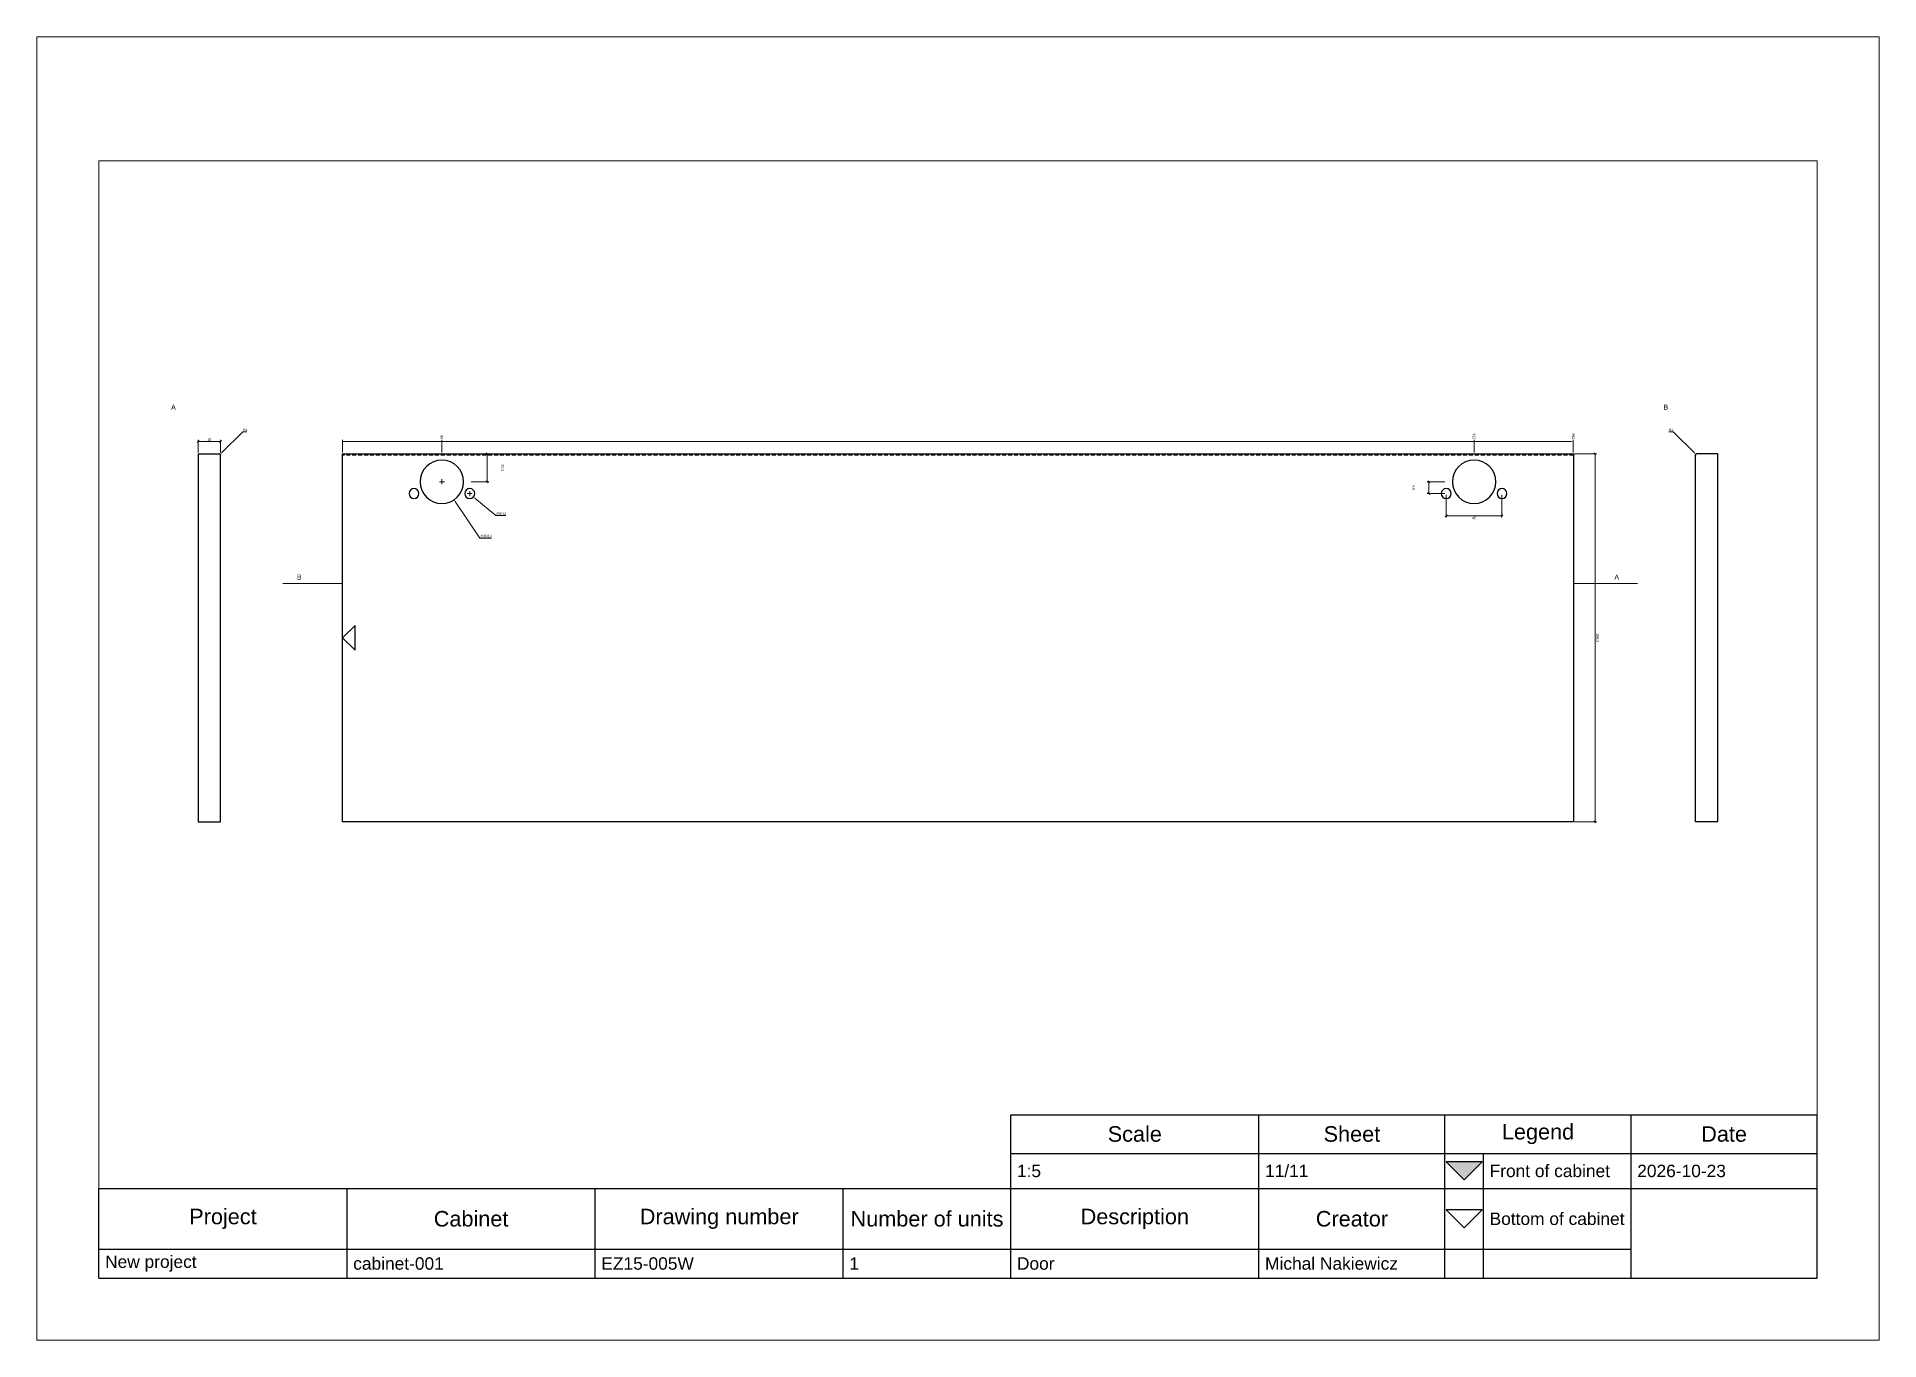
# Paper-space layout 'Door2' of a CAD drawing. Header units: millimetres. Extents: x -4 to 1481, y -4 to 1046.
import ezdxf

# ---------------------------------------------------------------- set-up
doc = ezdxf.new("R2010")
doc.units = ezdxf.units.MM
doc.linetypes.add('HIDDEN2', pattern=[4.7625, 3.175, -1.5875])
doc.layers.get('0').update_dxf_attribs({"true_color": 0xc2ced6})
for name, color, linetype, true_color in [('New project_cabinet-001_Door2_Machining group_View from above', 1, 'Continuous', 0xff0000), ('New project_cabinet-001_Door2_Machining group_View from left', 1, 'Continuous', 0xff0000), ('New project_cabinet-001_Door2_Machining group_View from right', 1, 'Continuous', 0xff0000), ('New project_cabinet-001_Door2_View from above', 1, 'Continuous', 0xff0000), ('New project_cabinet-001_Door2_View from right', 1, 'Continuous', 0xff0000)]:
    doc.layers.add(name, color=color, linetype=linetype, true_color=true_color)
doc.layers.add('TitleBlock', color=7, linetype='Continuous')
doc.styles.add('Blum_Dimension', font='arial.ttf', dxfattribs={"height": 2})
doc.styles.add('Blum_Titleblock_Header', font='arial.ttf', dxfattribs={"height": 2.5})
doc.styles.add('Blum_Titleblock_Value', font='arial.ttf', dxfattribs={"height": 2})
doc.styles.add('Blum_ViewInfo', font='arial.ttf', dxfattribs={"height": 4})
doc.dimstyles.new('Blum_Chain', dxfattribs={"dimtxt": 2, "dimasz": 2, "dimexe": 1.25, "dimexo": 1, "dimtad": 0, "dimjust": 4, "dimtih": 1, "dimtoh": 1, "dimtxsty": 'Blum_Dimension', "dimblk1": 'DOTSMALL', "dimsah": 1, "dimcen": 2, "dimadec": 0, "dimazin": 2, "dimtfac": 1, "dimtix": 1, "dimtmove": 0, "dimatfit": 3, "dimldrblk": 'OBLIQUE', "dimfxl": 0, "dimlwd": 5, "dimlwe": 5, "dimarcsym": 0})
doc.dimstyles.new('Blum_Default', dxfattribs={"dimtxt": 2, "dimasz": 1.5, "dimexe": 1.25, "dimexo": 1, "dimtad": 1, "dimtxsty": 'Blum_Dimension', "dimblk": 'OBLIQUE', "dimcen": 2, "dimadec": 0, "dimazin": 2, "dimtfac": 1, "dimtix": 1, "dimtmove": 0, "dimatfit": 3, "dimfxl": 0, "dimlwd": 5, "dimlwe": 5, "dimarcsym": 0})
doc.dimstyles.new('Blum_Default$3', dxfattribs={"dimtxt": 2, "dimasz": 1.5, "dimexe": 1.25, "dimexo": 1, "dimtad": 1, "dimtih": 1, "dimtoh": 1, "dimtxsty": 'Blum_Dimension', "dimsah": 1, "dimcen": 2, "dimadec": 0, "dimazin": 2, "dimtfac": 1, "dimtofl": 0, "dimtmove": 0, "dimatfit": 3, "dimfxl": 0, "dimlwd": 5, "dimlwe": 5, "dimarcsym": 0})
doc.dimstyles.new('Blum_Default$4', dxfattribs={"dimtxt": 2, "dimasz": 1.5, "dimexe": 1.25, "dimexo": 1, "dimtad": 1, "dimtih": 1, "dimtoh": 1, "dimtxsty": 'Blum_Dimension', "dimblk1": 'OBLIQUE', "dimsah": 1, "dimcen": 2, "dimadec": 0, "dimazin": 2, "dimtfac": 1, "dimtofl": 0, "dimtmove": 0, "dimatfit": 3, "dimfxl": 0, "dimlwd": 5, "dimlwe": 5, "dimarcsym": 0})
doc.dimstyles.new('Blum_ViewInfo', dxfattribs={"dimtxt": 4, "dimasz": 3, "dimexe": 1.25, "dimexo": 1, "dimtad": 1, "dimtxsty": 'Blum_ViewInfo', "dimblk": 'OBLIQUE', "dimcen": 0, "dimadec": 0, "dimazin": 2, "dimtfac": 1, "dimtofl": 0, "dimtmove": 0, "dimatfit": 2, "dimfxl": 0, "dimlwd": 20, "dimlwe": 20, "dimarcsym": 0})

# ---------------------------------------------------------------- blocks, each defined once
blk = doc.blocks.new('Blum_Trinagle_Outline')
blk.add_lwpolyline([(0, 0), (2, 2), (-2, 2)], close=True)
blk = doc.blocks.new('Blum_Trinagle_Filled')
h = blk.add_hatch(color=256)
h.dxf.hatch_style = 1
h.paths.add_polyline_path([(2, 2), (-2, 2), (0, 0)])
blk.add_lwpolyline([(0, 0), (2, 2), (-2, 2)], close=True)
blk = doc.blocks.new('*T533')
at = {"layer": 'TitleBlock', "color": 0, "linetype": 'ByBlock', "lineweight": -2, "transparency": 16777216}
for p, q in [((147, 26.32), (277, 26.32)), ((147, 0), (147, 26.32)), ((187, 0), (187, 26.32)), ((217, 0), (217, 26.32)), ((247, 0), (247, 26.32)), ((277, 0), (277, 26.32)), ((147, 20.08), (277, 20.08)), ((223.2, 0), (223.2, 20.08)), ((0, 14.42), (277, 14.42)), ((0, 0), (0, 14.42)), ((40, 0), (40, 14.42)), ((80, 0), (80, 14.42)), ((120, 0), (120, 14.42)), ((0, 4.67), (247, 4.67)), ((0, 0), (277, 0))]:
    blk.add_line(p, q, dxfattribs=at)
at = {"layer": 'TitleBlock', "color": 0, "lineweight": 0, "transparency": 16777216, "xscale": 1.45, "yscale": 1.45, "zscale": 1.45}
for name, p in [('Blum_Trinagle_Filled', (220.1, 15.8)), ('Blum_Trinagle_Outline', (220.1, 8.09))]:
    blk.add_blockref(name, p, dxfattribs=at)
at = {"layer": 'TitleBlock', "color": 0, "lineweight": 0, "transparency": 16777216}
for s, insert, char_height, width, attachment_point, style in [('Scale', (167, 23.2), 2.5, 37, 5, 'Blum_Titleblock_Header'), ('Sheet', (202, 23.2), 2.5, 27, 5, 'Blum_Titleblock_Header'), ('Legend', (232, 23.2), 2.5, 27, 5, 'Blum_Titleblock_Header'), ('Date', (262, 23.2), 2.5, 27, 5, 'Blum_Titleblock_Header'), ('1:5', (148, 17.25), 2, 38, 4, 'Blum_Titleblock_Value'), ('11/11', (188, 17.25), 2, 28, 4, 'Blum_Titleblock_Value'), ('Front of cabinet', (224.2, 17.25), 2, 21.8, 4, 'Blum_Titleblock_Value'), ('2026-10-23', (248, 17.25), 2, 28, 4, 'Blum_Titleblock_Value'), ('Project', (20, 9.54), 2.5, 37, 5, 'Blum_Titleblock_Header'), ('Cabinet', (60, 9.54), 2.5, 37, 5, 'Blum_Titleblock_Header'), ('Drawing number', (100, 9.54), 2.5, 37, 5, 'Blum_Titleblock_Header'), ('Number of units', (133.5, 9.54), 2.5, 24, 5, 'Blum_Titleblock_Header'), ('Description', (167, 9.54), 2.5, 37, 5, 'Blum_Titleblock_Header'), ('Creator', (202, 9.54), 2.5, 27, 5, 'Blum_Titleblock_Header'), ('Bottom of cabinet', (224.2, 9.54), 2, 21.8, 4, 'Blum_Titleblock_Value'), ('New project', (1, 2.33), 2, 38, 4, 'Blum_Titleblock_Value'), ('cabinet-001', (41, 2.33), 2, 38, 4, 'Blum_Titleblock_Value'), ('EZ15-005W', (81, 2.33), 2, 38, 4, 'Blum_Titleblock_Value'), ('1', (121, 2.33), 2, 25, 4, 'Blum_Titleblock_Value'), ('Door', (148, 2.33), 2, 38, 4, 'Blum_Titleblock_Value'), ('Michal Nakiewicz', (188, 2.33), 2, 28, 4, 'Blum_Titleblock_Value')]:
    blk.add_mtext(s, dxfattribs=dict(at, insert=insert, char_height=char_height, width=width, attachment_point=attachment_point, style=style))
blk = doc.blocks.new('TitleBlock_Door2')
at = {"layer": 'TitleBlock', "lineweight": 0, "transparency": 33554684}
for points in [[(-0.79, -0.79, 0), (-0.79, 209.21, 0), (296.21, 209.21, 0), (296.21, -0.79, 0)], [(9.21, 9.21, 0), (9.21, 189.21, 0), (286.21, 189.21, 0), (286.21, 9.21, 0)]]:
    blk.add_polyline3d(points, close=True, dxfattribs=at)
blk.add_blockref('*T533', (9.21, 9.21))
blk = doc.blocks.new('*D535')
at = {"layer": 'New project_cabinet-001_Door2_Machining group_View from right', "color": 0, "lineweight": 5, "transparency": 16777216}
for p, q in [((162, 727.9), (144.9, 710.8)), ((165.4, 727.9), (162, 727.9))]:
    blk.add_line(p, q, dxfattribs=at)
at = {"layer": 'New project_cabinet-001_Door2_Machining group_View from right', "color": 0, "lineweight": 0, "transparency": 16777216}
blk.add_solid([(144.7, 711), (145.1, 710.7), (143.8, 709.8)], dxfattribs=at)
at = {"layer": 'New project_cabinet-001_Door2_Machining group_View from right', "color": 0, "lineweight": 0, "transparency": 16777216, "insert": (164, 729.5), "char_height": 2, "attachment_point": 5, "style": 'Blum_Dimension'}
blk.add_mtext('R1', dxfattribs=at)
blk = doc.blocks.new('_Oblique')
at = {"color": 0, "linetype": 'ByBlock', "lineweight": -2}
blk.add_line((-0.5, -0.5), (0.5, 0.5), dxfattribs=at)
blk = doc.blocks.new('*D538')
at = {"layer": 'New project_cabinet-001_Door2_View from right', "color": 0, "lineweight": 5, "transparency": 16777216}
for p, q in [((126.1, 711.1), (126.1, 721.3)), ((126.1, 720.1), (144.1, 720.1)), ((144.1, 711.1), (144.1, 721.3))]:
    blk.add_line(p, q, dxfattribs=at)
at = {"layer": 'New project_cabinet-001_Door2_View from right', "color": 0, "lineweight": 5, "transparency": 16777216, "xscale": 1.5, "yscale": 1.5, "zscale": 1.5, "rotation": 180}
blk.add_blockref('_Oblique', (126.1, 720.1), dxfattribs=at)
at = {"layer": 'New project_cabinet-001_Door2_View from right', "color": 0, "lineweight": 5, "transparency": 16777216, "xscale": 1.5, "yscale": 1.5, "zscale": 1.5}
blk.add_blockref('_Oblique', (144.1, 720.1), dxfattribs=at)
at = {"layer": 'New project_cabinet-001_Door2_View from right', "color": 0, "lineweight": 0, "transparency": 16777216, "insert": (135.1, 721.7), "char_height": 2, "attachment_point": 5, "style": 'Blum_Dimension'}
blk.add_mtext('18', dxfattribs=at)
blk = doc.blocks.new('*D541')
at = {"layer": 'New project_cabinet-001_Door2_Machining group_View from left', "color": 0, "lineweight": 5, "transparency": 16777216}
for p, q in [((1311.6, 727.9), (1315.1, 727.9)), ((1315.1, 727.9), (1332.2, 710.8))]:
    blk.add_line(p, q, dxfattribs=at)
at = {"layer": 'New project_cabinet-001_Door2_Machining group_View from left', "color": 0, "lineweight": 0, "transparency": 16777216}
blk.add_solid([(1332.3, 711), (1332, 710.7), (1333.2, 709.8)], dxfattribs=at)
at = {"layer": 'New project_cabinet-001_Door2_Machining group_View from left', "color": 0, "lineweight": 0, "transparency": 16777216, "insert": (1313.1, 729.5), "char_height": 2, "attachment_point": 5, "style": 'Blum_Dimension'}
blk.add_mtext('R1', dxfattribs=at)
blk = doc.blocks.new('_DotSmall')
at = {"color": 0, "linetype": 'ByBlock', "const_width": 0.5}
blk.add_lwpolyline([(-0.0625, 0, 1), (0.0625, 0, 1)], format="xyb", close=True, dxfattribs=at)
blk = doc.blocks.new('*D544')
at = {"layer": 'New project_cabinet-001_Door2_View from above', "color": 0, "lineweight": 5, "transparency": 16777216}
for p, q in [((242.5, 711.1), (242.5, 721.3)), ((242.5, 720.1), (320.5, 720.1)), ((322.5, 711.1), (322.5, 721.3))]:
    blk.add_line(p, q, dxfattribs=at)
at = {"layer": 'New project_cabinet-001_Door2_View from above', "color": 0, "lineweight": 0, "transparency": 16777216}
blk.add_solid([(320.5, 719.7), (320.5, 720.4), (322.5, 720.1)], dxfattribs=at)
at = {"layer": 'New project_cabinet-001_Door2_View from above', "color": 0, "lineweight": 5, "transparency": 16777216, "xscale": 2, "yscale": 2, "zscale": 2, "rotation": 180}
blk.add_blockref('_DotSmall', (242.5, 720.1), dxfattribs=at)
at = {"layer": 'New project_cabinet-001_Door2_View from above', "color": 0, "lineweight": 0, "transparency": 16777216, "insert": (322.5, 723.4), "char_height": 2, "attachment_point": 5, "rotation": 270, "style": 'Blum_Dimension'}
blk.add_mtext('80', dxfattribs=at)
blk = doc.blocks.new('*D547')
at = {"layer": 'New project_cabinet-001_Door2_View from above', "color": 0, "lineweight": 5, "transparency": 16777216}
for p, q in [((242.5, 711.1), (242.5, 721.3)), ((242.5, 720.1), (1152.5, 720.1)), ((1154.5, 711.1), (1154.5, 721.3))]:
    blk.add_line(p, q, dxfattribs=at)
at = {"layer": 'New project_cabinet-001_Door2_View from above', "color": 0, "lineweight": 0, "transparency": 16777216}
blk.add_solid([(1152.5, 719.7), (1152.5, 720.4), (1154.5, 720.1)], dxfattribs=at)
at = {"layer": 'New project_cabinet-001_Door2_View from above', "color": 0, "lineweight": 5, "transparency": 16777216, "xscale": 2, "yscale": 2, "zscale": 2, "rotation": 180}
blk.add_blockref('_DotSmall', (242.5, 720.1), dxfattribs=at)
at = {"layer": 'New project_cabinet-001_Door2_View from above', "color": 0, "lineweight": 0, "transparency": 16777216, "insert": (1154.5, 724.2), "char_height": 2, "attachment_point": 5, "rotation": 270, "style": 'Blum_Dimension'}
blk.add_mtext('912', dxfattribs=at)
blk = doc.blocks.new('*D550')
at = {"layer": 'New project_cabinet-001_Door2_View from above', "color": 0, "lineweight": 5, "transparency": 16777216}
for p, q in [((242.5, 711.1), (242.5, 721.3)), ((242.5, 720.1), (1232.5, 720.1)), ((1234.5, 711.1), (1234.5, 721.3))]:
    blk.add_line(p, q, dxfattribs=at)
at = {"layer": 'New project_cabinet-001_Door2_View from above', "color": 0, "lineweight": 0, "transparency": 16777216}
blk.add_solid([(1232.5, 719.7), (1232.5, 720.4), (1234.5, 720.1)], dxfattribs=at)
at = {"layer": 'New project_cabinet-001_Door2_View from above', "color": 0, "lineweight": 5, "transparency": 16777216, "xscale": 2, "yscale": 2, "zscale": 2, "rotation": 180}
blk.add_blockref('_DotSmall', (242.5, 720.1), dxfattribs=at)
at = {"layer": 'New project_cabinet-001_Door2_View from above', "color": 0, "lineweight": 0, "transparency": 16777216, "insert": (1234.5, 724.2), "char_height": 2, "attachment_point": 5, "rotation": 270, "style": 'Blum_Dimension'}
blk.add_mtext('992', dxfattribs=at)
blk = doc.blocks.new('*D553')
at = {"layer": 'New project_cabinet-001_Door2_View from above', "color": 0, "lineweight": 5, "transparency": 16777216}
for p, q in [((346, 710.1), (360.3, 710.1)), ((359, 687.6), (359, 710.1)), ((346, 687.6), (360.3, 687.6))]:
    blk.add_line(p, q, dxfattribs=at)
at = {"layer": 'New project_cabinet-001_Door2_View from above', "color": 0, "lineweight": 5, "transparency": 16777216, "xscale": 1.5, "yscale": 1.5, "zscale": 1.5}
for p, rotation in [((359, 710.1), 90), ((359, 687.6), 270)]:
    blk.add_blockref('_Oblique', p, dxfattribs=dict(at, rotation=rotation))
at = {"layer": 'New project_cabinet-001_Door2_View from above', "color": 0, "lineweight": 0, "transparency": 16777216, "insert": (371.5, 698.8), "char_height": 2, "attachment_point": 5, "rotation": 270, "style": 'Blum_Dimension'}
blk.add_mtext('22,5', dxfattribs=at)
blk = doc.blocks.new('*D556')
at = {"layer": 'New project_cabinet-001_Door2_View from above', "color": 0, "lineweight": 5, "transparency": 16777216}
for p, q in [((1131, 687.6), (1116.8, 687.6)), ((1118, 678.1), (1118, 687.6)), ((1131, 678.1), (1116.8, 678.1))]:
    blk.add_line(p, q, dxfattribs=at)
at = {"layer": 'New project_cabinet-001_Door2_View from above', "color": 0, "lineweight": 5, "transparency": 16777216, "xscale": 1.5, "yscale": 1.5, "zscale": 1.5}
for p, rotation in [((1118, 687.6), 90), ((1118, 678.1), 270)]:
    blk.add_blockref('_Oblique', p, dxfattribs=dict(at, rotation=rotation))
at = {"layer": 'New project_cabinet-001_Door2_View from above', "color": 0, "lineweight": 0, "transparency": 16777216, "insert": (1105.5, 682.8), "char_height": 2, "attachment_point": 5, "rotation": 270, "style": 'Blum_Dimension'}
blk.add_mtext('9,5', dxfattribs=at)
blk = doc.blocks.new('*D559')
at = {"layer": 'New project_cabinet-001_Door2_View from above', "color": 0, "lineweight": 5, "transparency": 16777216}
for p, q in [((1132, 677.1), (1132, 658.8)), ((1177, 677.1), (1177, 658.8)), ((1132, 660.1), (1177, 660.1))]:
    blk.add_line(p, q, dxfattribs=at)
at = {"layer": 'New project_cabinet-001_Door2_View from above', "color": 0, "lineweight": 5, "transparency": 16777216, "xscale": 1.5, "yscale": 1.5, "zscale": 1.5, "rotation": 180}
blk.add_blockref('_Oblique', (1132, 660.1), dxfattribs=at)
at = {"layer": 'New project_cabinet-001_Door2_View from above', "color": 0, "lineweight": 5, "transparency": 16777216, "xscale": 1.5, "yscale": 1.5, "zscale": 1.5}
blk.add_blockref('_Oblique', (1177, 660.1), dxfattribs=at)
at = {"layer": 'New project_cabinet-001_Door2_View from above', "color": 0, "lineweight": 0, "transparency": 16777216, "insert": (1154.5, 658.4), "char_height": 2, "attachment_point": 5, "style": 'Blum_Dimension'}
blk.add_mtext('45', dxfattribs=at)
blk = doc.blocks.new('*D562')
at = {"layer": 'New project_cabinet-001_Door2_Machining group_View from above', "color": 0, "lineweight": 5, "transparency": 16777216}
for p, q in [((320.5, 687.6), (324.5, 687.6)), ((322.5, 685.6), (322.5, 689.6)), ((353, 642.1), (333.1, 671.8)), ((362.6, 642.1), (353, 642.1))]:
    blk.add_line(p, q, dxfattribs=at)
at = {"layer": 'New project_cabinet-001_Door2_Machining group_View from above', "color": 0, "lineweight": 0, "transparency": 16777216}
blk.add_solid([(333.3, 671.9), (332.9, 671.7), (332.3, 673)], dxfattribs=at)
at = {"layer": 'New project_cabinet-001_Door2_Machining group_View from above', "color": 0, "lineweight": 0, "transparency": 16777216, "insert": (358.1, 643.8), "char_height": 2, "attachment_point": 5, "style": 'Blum_Dimension'}
blk.add_mtext('∅35/13', dxfattribs=at)
blk = doc.blocks.new('*D565')
at = {"layer": 'New project_cabinet-001_Door2_Machining group_View from above', "color": 0, "lineweight": 5, "transparency": 16777216}
for p, q in [((343, 678.1), (347, 678.1)), ((345, 676.1), (345, 680.1)), ((366, 660.3), (349.2, 674.5)), ((374, 660.3), (366, 660.3))]:
    blk.add_line(p, q, dxfattribs=at)
at = {"layer": 'New project_cabinet-001_Door2_Machining group_View from above', "color": 0, "lineweight": 0, "transparency": 16777216}
blk.add_solid([(349.4, 674.7), (349.1, 674.3), (348.1, 675.5)], dxfattribs=at)
at = {"layer": 'New project_cabinet-001_Door2_Machining group_View from above', "color": 0, "lineweight": 0, "transparency": 16777216, "insert": (370.3, 662), "char_height": 2, "attachment_point": 5, "style": 'Blum_Dimension'}
blk.add_mtext('∅8/13', dxfattribs=at)
blk = doc.blocks.new('*D568')
at = {"layer": 'New project_cabinet-001_Door2_View from above', "color": 0, "lineweight": 5, "transparency": 16777216}
for p, q in [((1235.5, 710.1), (1253.3, 710.1)), ((1252, 413.6), (1252, 710.1)), ((1235.5, 413.6), (1253.3, 413.6))]:
    blk.add_line(p, q, dxfattribs=at)
at = {"layer": 'New project_cabinet-001_Door2_View from above', "color": 0, "lineweight": 5, "transparency": 16777216, "xscale": 1.5, "yscale": 1.5, "zscale": 1.5}
for p, rotation in [((1252, 710.1), 90), ((1252, 413.6), 270)]:
    blk.add_blockref('_Oblique', p, dxfattribs=dict(at, rotation=rotation))
at = {"layer": 'New project_cabinet-001_Door2_View from above', "color": 0, "lineweight": 0, "transparency": 16777216, "insert": (1253.9, 561.8), "char_height": 2, "attachment_point": 5, "rotation": 270, "style": 'Blum_Dimension'}
blk.add_mtext('296,5', dxfattribs=at)

psp = doc.layouts.new('Door2')

# ---------------------------------------------------------------- linework, layer by layer
at = {"linetype": 'Continuous', "lineweight": 30, "transparency": 33554684}
for p, q in [((126.136, 710.078), (126.136, 705.078)), ((126.136, 710.078), (143.136, 710.078)), ((126.136, 705.078), (126.136, 682.078)), ((144.136, 413.578), (144.136, 709.078)), ((242.531, 709.078), (242.531, 710.078)), ((242.531, 710.078), (1234.531, 710.078)), ((242.531, 413.578), (242.531, 709.078)), ((1234.531, 710.078), (1234.531, 709.078)), ((1234.531, 709.078), (1234.531, 413.578)), ((1332.927, 413.578), (1332.927, 709.078)), ((1350.927, 710.078), (1333.927, 710.078)), ((1350.927, 705.078), (1350.927, 710.078)), ((1350.927, 682.078), (1350.927, 705.078)), ((126.136, 682.078), (126.136, 674.078)), ((126.136, 674.078), (126.136, 670.078)), ((126.136, 670.078), (126.136, 413.578)), ((1350.927, 674.078), (1350.927, 682.078)), ((1350.927, 670.078), (1350.927, 674.078)), ((1350.927, 413.578), (1350.927, 670.078)), ((126.136, 413.578), (144.136, 413.578)), ((1234.531, 413.578), (242.531, 413.578)), ((1350.927, 413.578), (1332.927, 413.578))]:
    psp.add_line(p, q, dxfattribs=at)
at = {"linetype": 'HIDDEN2', "lineweight": 5, "transparency": 33554684}
psp.add_line((1234.531, 709.078), (242.531, 709.078), dxfattribs=at)
at = {"linetype": 'Continuous', "lineweight": 30, "transparency": 33554684, "extrusion": (0, 0, -1)}
for centre, radius in [((-322.531, 687.578), 17.5), ((-1154.531, 687.578), 17.5), ((-300.031, 678.078), 4), ((-345.031, 678.078), 4), ((-1132.031, 678.078), 4), ((-1177.031, 678.078), 4)]:
    psp.add_circle(centre, radius, dxfattribs=at)
for centre, start, end in [((-143.136, 709.078), 90, 180), ((-1333.927, 709.078), 0, 90)]:
    psp.add_arc(centre, 1, start, end, dxfattribs=at)
at = {"linetype": 'Continuous', "lineweight": 30, "transparency": 33554684}
for centre, start, end in [((143.136, 709.078), 0, 90), ((1333.927, 709.078), 90, 180)]:
    psp.add_arc(centre, 1, start, end, dxfattribs=at)

# ---------------------------------------------------------------- block references
at = {"lineweight": 0, "transparency": 33554684, "xscale": 5, "yscale": 5, "zscale": 5}
psp.add_blockref('TitleBlock_Door2', (0, 0), dxfattribs=at)
at = {"layer": 'New project_cabinet-001_Door2_View from above', "lineweight": 0, "transparency": 33554684, "xscale": 5, "yscale": 5, "zscale": 5, "rotation": 270}
psp.add_blockref('Blum_Trinagle_Outline', (242.531, 561.828), dxfattribs=at)

# ---------------------------------------------------------------- texts
at = {"lineweight": 0, "transparency": 33554684, "char_height": 4, "style": 'Blum_ViewInfo'}
for s, insert, attachment_point in [('A', (104.261, 745.703), 7), ('B', (1307.274, 745.703), 7), ('B', (209.406, 608.803), 9), ('A', (1267.656, 608.803), 7)]:
    psp.add_mtext(s, dxfattribs=dict(at, insert=insert, attachment_point=attachment_point))

# ---------------------------------------------------------------- dimensions: what is measured, and where the dimension line sits
at = {"layer": 'New project_cabinet-001_Door2_Machining group_View from above', "lineweight": 0, "transparency": 33554684}
for p1, p2, picture, middle in [((312.781, 702.11), (332.282, 673.046), '*D562', (358.113, 642.13)), ((341.985, 680.67), (348.078, 675.486), '*D565', (370.29, 660.255))]:
    dim = psp.add_diameter_dim_2p(p1=p1, p2=p2, dimstyle='Blum_Default$4', override={"dimscale": 0, "dimpost": '/13'}, dxfattribs=at)
    dim.commit()
    dim.dimension.update_dxf_attribs({"geometry": picture, "text_midpoint": middle, "dimtype": 163})
at = {"layer": 'New project_cabinet-001_Door2_Machining group_View from left', "lineweight": 0, "transparency": 33554684}
dim = psp.add_radius_dim(center=(1333.927, 709.078), mpoint=(1333.22, 709.785), dimstyle='Blum_Default$3', override={"dimscale": 0, "dimcen": 0}, dxfattribs=at)
dim.commit()
dim.dimension.update_dxf_attribs({"geometry": '*D541', "text_midpoint": (1313.056, 727.904), "dimtype": 164})
at = {"layer": 'New project_cabinet-001_Door2_Machining group_View from right', "lineweight": 0, "transparency": 33554684}
dim = psp.add_radius_dim(center=(143.136, 709.078), mpoint=(143.843, 709.785), dimstyle='Blum_Default$3', override={"dimscale": 0, "dimcen": 0}, dxfattribs=at)
dim.commit()
dim.dimension.update_dxf_attribs({"geometry": '*D535', "text_midpoint": (164.007, 727.904), "dimtype": 164})
at = {"layer": 'New project_cabinet-001_Door2_View from above', "lineweight": 0, "transparency": 33554684}
for base, p1, p2, dimstyle, override, picture, middle in [((1154.531, 720.078), (242.531, 710.078), (1154.531, 710.078), 'Blum_Chain', {"dimscale": 0}, '*D547', (1154.531, 724.152)), ((1234.531, 720.078), (242.531, 710.078), (1234.531, 710.078), 'Blum_Chain', {"dimscale": 0}, '*D550', (1234.531, 724.152)), ((322.531, 720.078), (242.531, 710.078), (322.531, 710.078), 'Blum_Chain', {"dimscale": 0}, '*D544', (322.531, 723.383)), ((1177.031, 660.078), (1132.031, 678.078), (1177.031, 678.078), 'Blum_Default', {"dimscale": 0, "dimtad": 4}, '*D559', (1154.531, 658.436))]:
    dim = psp.add_linear_dim(base=base, p1=p1, p2=p2, dimstyle=dimstyle, override=override, dxfattribs=at)
    dim.commit()
    dim.dimension.update_dxf_attribs({"geometry": picture, "text_midpoint": middle})
for base, p1, p2, override, picture, middle in [((359.031, 710.078), (345.031, 687.578), (345.031, 710.078), {"dimscale": 0, "dimtmove": 2}, '*D553', (371.531, 698.828)), ((1118.031, 687.578), (1132.031, 678.078), (1132.031, 687.578), {"dimscale": 0, "dimtad": 4, "dimtmove": 2}, '*D556', (1105.531, 682.828))]:
    dim = psp.add_linear_dim(base=base, p1=p1, p2=p2, angle=90, dimstyle='Blum_Default', override=override, dxfattribs=at)
    dim.commit()
    dim.dimension.update_dxf_attribs({"geometry": picture, "text_midpoint": middle, "dimtype": 160})
dim = psp.add_linear_dim(base=(1252.031, 710.078), p1=(1234.531, 413.578), p2=(1234.531, 710.078), angle=90, dimstyle='Blum_Default', override={"dimscale": 0}, dxfattribs=at)
dim.commit()
dim.dimension.update_dxf_attribs({"geometry": '*D568', "text_midpoint": (1253.858, 561.828)})
at = {"layer": 'New project_cabinet-001_Door2_View from right', "lineweight": 0, "transparency": 33554684}
dim = psp.add_linear_dim(base=(144.136, 720.078), p1=(126.136, 710.078), p2=(144.136, 710.078), dimstyle='Blum_Default', override={"dimscale": 0}, dxfattribs=at)
dim.commit()
dim.dimension.update_dxf_attribs({"geometry": '*D538', "text_midpoint": (135.136, 721.724)})

# ---------------------------------------------------------------- leaders
at = {"lineweight": 0, "transparency": 33554684}
for points in [[(242.531, 605.678), (194.304, 605.678)], [(1234.531, 605.678), (1286.333, 605.678)]]:
    psp.add_leader(points, dimstyle='Blum_ViewInfo', override={"dimscale": 0}, dxfattribs=at)

doc.saveas('drawing.dxf')
